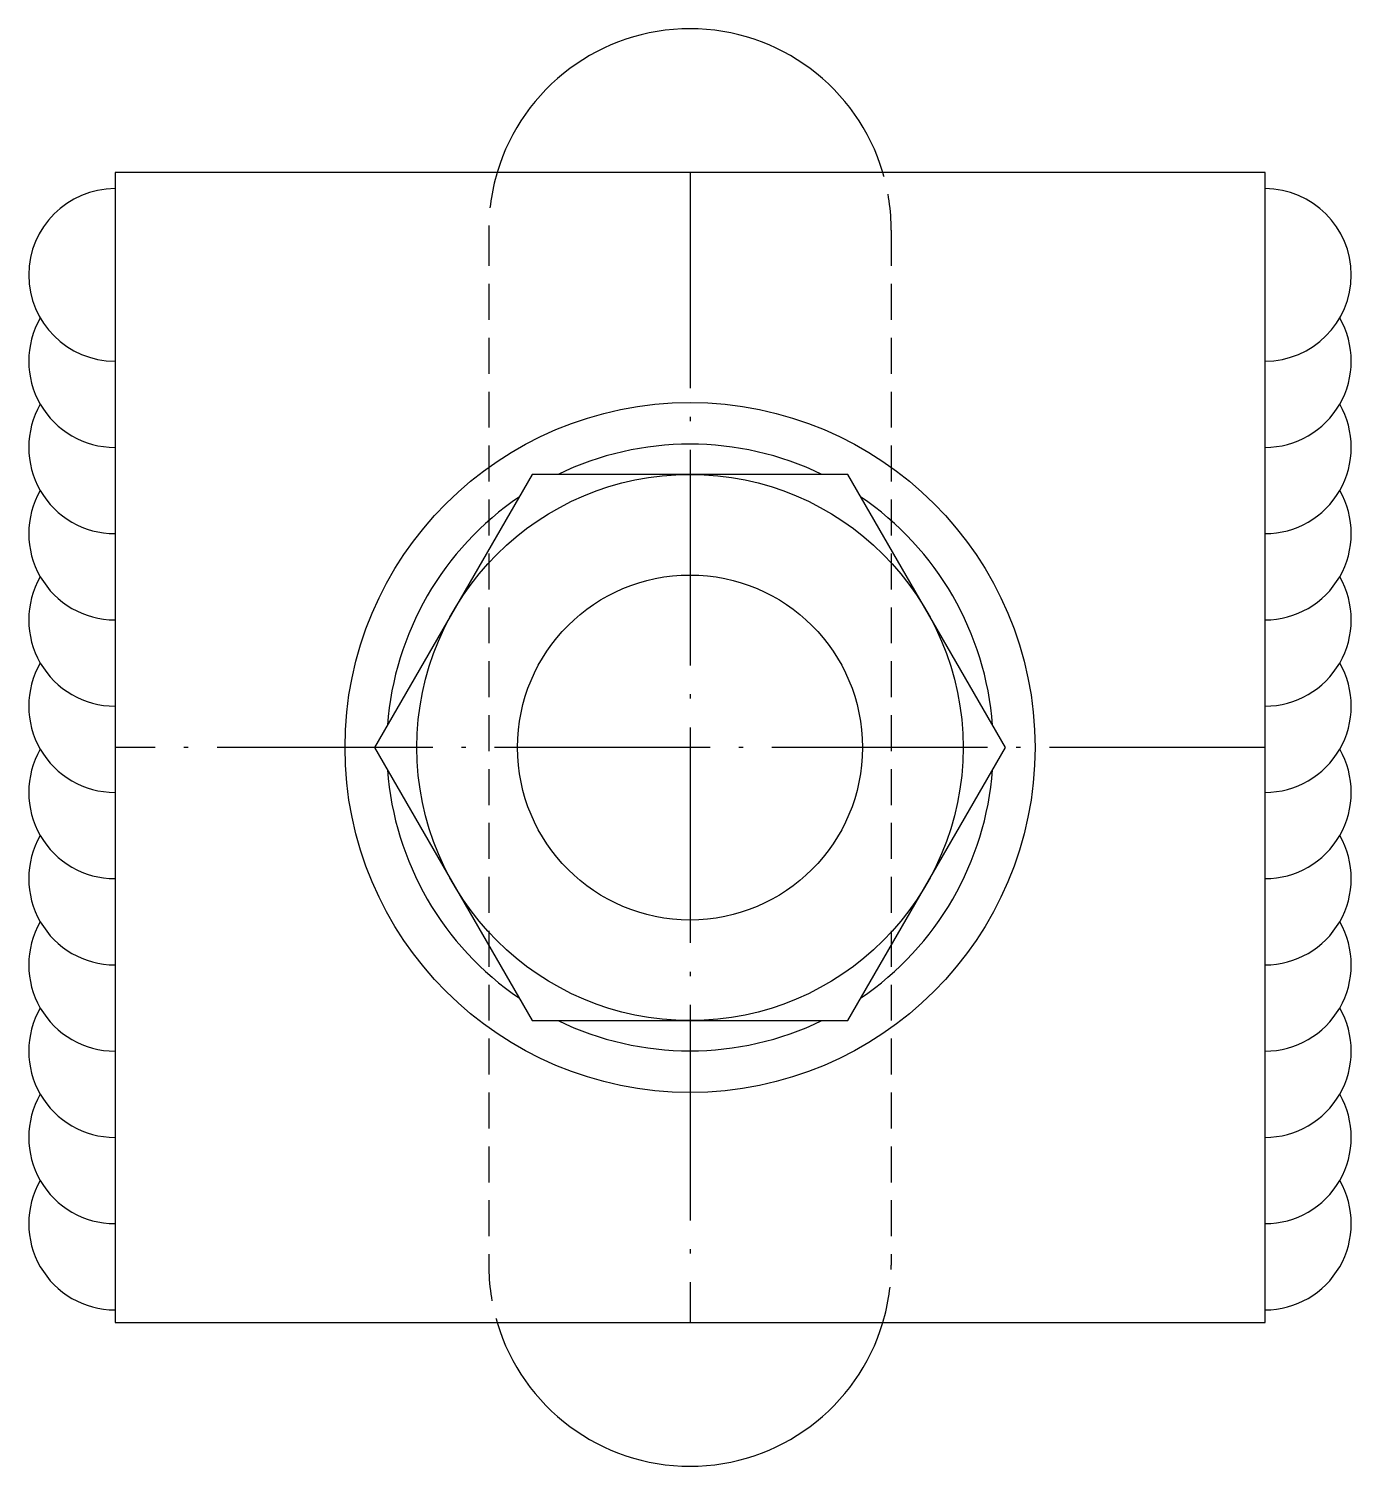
# Model space of a CAD drawing. Extents: x -23 to 23, y -25 to 25.
import ezdxf

# ---------------------------------------------------------------- set-up
doc = ezdxf.new("R2010")
doc.units = 0
doc.linetypes.add('HIDDEN', pattern=[0.375, 0.25, -0.125])
doc.linetypes.add('MQZS02$0$PL15', pattern=[19.3, 15, -2, 0.3, -2])
doc.layers.get('0').update_dxf_attribs({"linetype": 'CONTINUOUS'})

msp = doc.modelspace()

# ---------------------------------------------------------------- linework, layer by layer
at = {"linetype": 'MQZS02$0$PL15', "ltscale": 0.5}
for p, q in [((0, 20), (0, -20)), ((20, 0), (-20, 0))]:
    msp.add_line(p, q, dxfattribs=at)
at = {"linetype": 'HIDDEN', "ltscale": 5}
for p, q in [((-7, 18), (-7, -18)), ((7, 18), (7, -18))]:
    msp.add_line(p, q, dxfattribs=at)
for points in [[(20, -20), (20, 20), (-20, 20), (-20, -20)], [(-5.485, 9.5), (-10.97, 0), (-5.485, -9.5), (5.485, -9.5), (10.97, 0), (5.485, 9.5)]]:
    msp.add_lwpolyline(points, close=True)
for radius in [12, 9.5, 6]:
    msp.add_circle((0, 0), radius)
for centre, radius, start, end in [((0, 18), 7, 16.6015, 163.3985), ((-20, 16.438), 3, 90, 270), ((20, 16.438), 3, 270, 90), ((-20, 13.438), 3, 150, 270), ((20, 13.438), 3, 270, 30), ((-20, 10.438), 3, 150, 270), ((20, 10.438), 3, 270, 30), ((0, 0), 10.55, 64.2204, 115.7796), ((-20, 7.438), 3, 150, 270), ((0, 0), 10.55, 124.2204, 175.7796), ((0, 0), 10.55, 4.2204, 55.7796), ((20, 7.438), 3, 270, 30), ((-20, 4.438), 3, 150, 270), ((20, 4.438), 3, 270, 30), ((-20, 1.438), 3, 150, 270), ((20, 1.438), 3, 270, 30), ((-20, -1.562), 3, 150, 270), ((20, -1.562), 3, 270, 30), ((0, 0), 10.55, 184.2204, 235.7796), ((0, 0), 10.55, 304.2204, 355.7796), ((-20, -4.562), 3, 150, 270), ((20, -4.562), 3, 270, 30), ((-20, -7.562), 3, 150, 270), ((20, -7.562), 3, 270, 30), ((-20, -10.562), 3, 150, 270), ((0, 0), 10.55, 244.2204, 295.7796), ((20, -10.562), 3, 270, 30), ((-20, -13.562), 3, 150, 270), ((20, -13.562), 3, 270, 30), ((-20, -16.562), 3, 150, 270), ((20, -16.562), 3, 270, 30), ((0, -18), 7, 196.6015, 343.3985)]:
    msp.add_arc(centre, radius, start, end)
for centre, start, end in [((0, 18), 163.3985, 180), ((0, 18), 0, 16.6015), ((0, -18), 180, 196.6015), ((0, -18), 343.3985, 0)]:
    msp.add_arc(centre, 7, start, end, dxfattribs=at)

doc.saveas('drawing.dxf')
